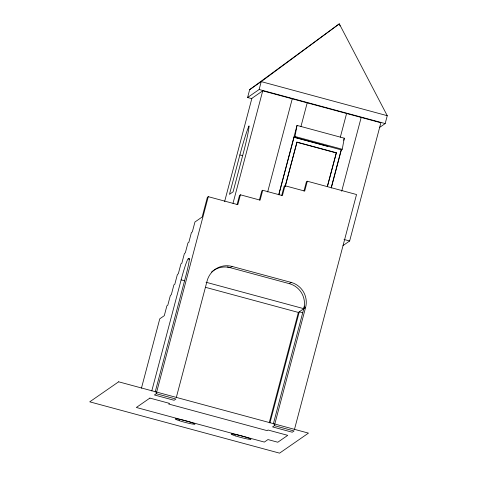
<?xml version="1.0" encoding="UTF-8"?>
<svg xmlns="http://www.w3.org/2000/svg" width="477" height="477" viewBox="0 0 477 477"><rect width="100%" height="100%" fill="white"/><g stroke="black" fill="none" stroke-linecap="round" stroke-linejoin="round"><path stroke-width="0.72" d="M327.908 146.439L293.898 137.245L294.983 136.494L297.022 125.421L344.281 138.199L342.242 149.271L341.156 150.022L331.271 187.443M141.448 388.165L159.777 318.809L164.291 315.679L166.896 305.829L167.797 305.202L170.402 295.346L171.303 294.72L173.908 284.87L174.809 284.244L177.414 274.394L178.315 273.768L180.92 263.918L181.82 263.292L184.426 253.442L185.326 252.816L187.932 242.96L188.832 242.334L191.438 232.484L192.338 231.858L194.944 222.008L202.165 216.999L207.37 197.299L208.276 196.673L237.814 204.657L240.414 194.807L260.108 200.131L262.708 190.275L282.402 195.6L285.002 185.75L304.696 191.074L307.301 181.224L356.528 194.533L294.44 429.533M151.787 390.919L181.129 279.868A20.445 1.419 -74.9 0 1 188.141 258.91L189.238 258.29A20.445 1.419 -74.9 0 1 185.642 276.738L155.168 392.088M156.217 393.704L175.906 399.028L174.099 400.281L154.411 394.956L156.217 393.704L208.276 196.673M251.886 98.673L247.593 97.511L249.674 89.634L339.29 23.85L387.258 115.696L385.177 123.573L379.698 127.371M224.631 201.503L251.892 98.328L262.726 90.821L380.873 122.762L349.641 240.98L343.017 245.572M239.883 154.936L229.473 194.342L233.086 191.837L243.497 152.431A30.671 2.135 -74.9 0 0 249.036 126.286L249.036 125.88L248.773 126.471A30.671 2.135 -74.9 0 0 239.883 154.936L242.698 155.693M176.287 397.591L207.143 280.81A20.445 20.332 55.3 0 1 232.043 266.428L291.113 282.402A20.445 20.332 55.3 0 1 305.602 307.426L274.364 425.645L272.558 426.897L292.252 432.222L294.059 430.969L274.364 425.645M247.593 97.511L259.148 89.503L261.229 81.621L339.29 23.85L340.053 25.943M233.003 203.303L262.726 90.821M237.093 204.579L239.514 195.433L240.414 194.807M259.387 200.054L261.807 190.901L262.708 190.275M267.657 191.945L292.264 98.805M278.687 194.813L297.022 125.421M278.866 194.688L294.076 137.12L341.335 149.897L331.259 188.033M281.686 195.522L284.101 186.376L285.002 185.75M285.246 185.952L296.974 142.122L336.357 152.771L327.461 186.447M300.957 126.488L307.206 102.841M285.24 186.549L296.974 142.122M303.98 190.997L306.395 181.85L307.301 181.224M327.282 186.573L336.357 152.771M340.345 137.137L346.588 113.49M343.732 140.286L344.281 138.199M269.225 422.771L298.375 312.435L305.602 307.426M269.94 422.861L299.282 311.809L302.794 312.757M273.315 424.029L303.795 308.679A20.445 1.419 -74.9 0 0 304.457 306.115M341.687 191.235L361.184 117.437M249.674 89.634L261.229 81.621L387.258 115.696M232.043 266.428L230.236 267.68A20.445 20.332 55.3 0 0 211.549 272.009M227.422 266.917L289.306 283.648L291.113 282.402M259.148 89.503L385.177 123.573M294.983 136.494L342.242 149.271M296.795 142.247L336.178 152.896M344.012 239.46L349.641 240.98M188.141 258.91L189.548 259.291M206.052 282.253L303.795 308.679A20.445 20.332 55.3 0 0 289.306 283.648M181.129 279.868L184.647 280.816M205.67 287.369L298.375 312.435M118.642 381.803L89.742 401.831L279.57 453.15L308.464 433.122L118.642 381.803M149.897 398.086L136.35 407.471L264.347 442.078L267.961 439.573L277.805 442.233L287.738 435.352L268.044 430.027L267.144 430.653L168.685 404.031L169.585 403.405L149.897 398.086M235.388 435.871A10.226 0.841 14.8 0 0 250.938 439.317A10.226 0.841 14.8 0 0 236.95 434.786A10.226 0.841 14.8 0 0 235.388 435.871M179.406 420.732A10.226 0.841 14.8 0 0 194.956 424.184A10.226 0.841 14.8 0 0 180.968 419.653A10.226 0.841 14.8 0 0 179.406 420.732"/></g></svg>
